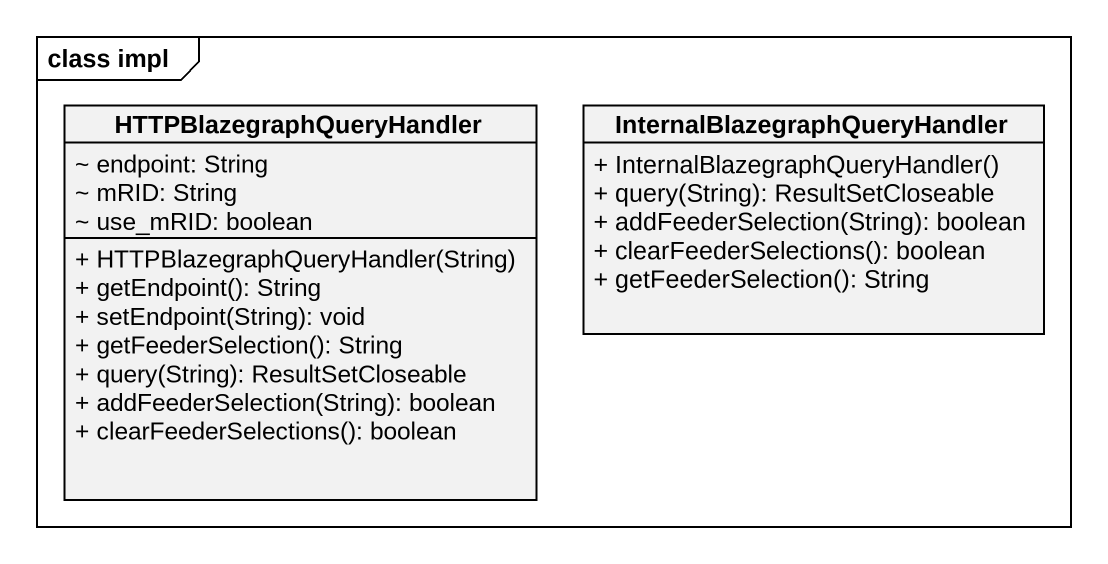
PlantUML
@startuml
mainframe class impl
hide circle
hide empty members
skinparam classAttributeIconSize 0
class HTTPBlazegraphQueryHandler {
  ~ endpoint: String
  ~ mRID: String
  ~ use_mRID: boolean
  + HTTPBlazegraphQueryHandler(String)
  + getEndpoint(): String
  + setEndpoint(String): void
  + getFeederSelection(): String
  + query(String): ResultSetCloseable
  + addFeederSelection(String): boolean
  + clearFeederSelections(): boolean
}
class "InternalBlazegraphQueryHandler" as InternalBlazegraphQueryHandl {
  + InternalBlazegraphQueryHandler()
  + query(String): ResultSetCloseable
  + addFeederSelection(String): boolean
  + clearFeederSelections(): boolean
  + getFeederSelection(): String
}
@enduml
